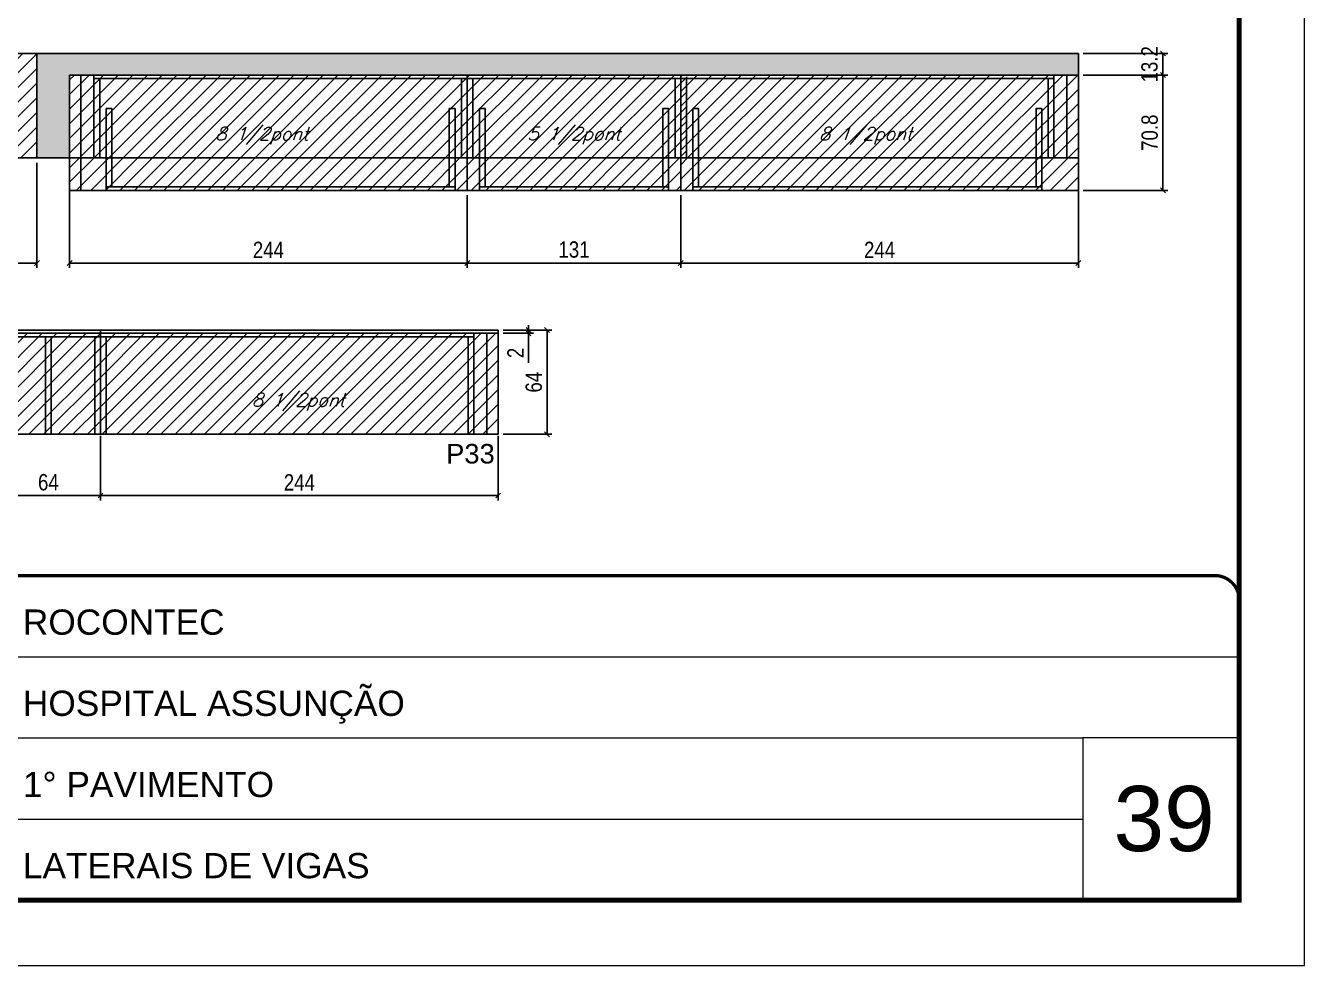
# Model space of a CAD drawing. Extents: x 137137 to 143418, y 10464 to 34486.
# Drawn here: x 141008 to 141792, y 23099 to 23675 of the extents above; entities that cross this region are included whole.
import ezdxf

# ---------------------------------------------------------------- set-up
doc = ezdxf.new("R2010")
doc.units = 0
doc.linetypes.add('CONTINUO', pattern=[0])
doc.linetypes.add('DASHED', pattern=[0.75, 0.5, -0.25])
for name, color, linetype in [('5', 5, 'Continuous'), ('COTA', 241, 'Continuous'), ('Painéis', 200, 'Continuous'), ('SARR_2.2x7', 40, 'Continuous'), ('SARR_3.5x7', 81, 'Continuous'), ('texto', 7, 'Continuous')]:
    doc.layers.add(name, color=color, linetype=linetype)
for name, color, linetype, lineweight in [('CARIMBO', 255, 'Continuous', 9), ('Folhas', 255, 'Continuous', 9), ('Hachura', 251, 'Continuous', 9), ('SARRAFO DE PRESSAO', 251, 'DASHED', 9)]:
    doc.layers.add(name, color=color, linetype=linetype, lineweight=lineweight)
doc.styles.add('ARIAL', font='arial.ttf')
doc.styles.add('COTA TECNICA', font='techl___.ttf', dxfattribs={"height": 10})
doc.styles.add('Romans', font='romans.shx')
doc.styles.get("Standard").update_dxf_attribs({"font": 'arial.ttf'})
doc.dimstyles.new('PAINEL', dxfattribs={"dimtxt": 10, "dimasz": 3, "dimexe": 3, "dimexo": 3, "dimgap": 3, "dimtad": 1, "dimdec": 1, "dimzin": 12, "dimdsep": 46, "dimtxsty": 'COTA TECNICA', "dimblk1": 'OBLIQUE', "dimblk2": 'OBLIQUE', "dimsah": 1, "dimcen": 0.9, "dimclrd": 4, "dimclre": 4, "dimclrt": 240, "dimadec": 1, "dimazin": 3, "dimtfac": 1, "dimtdec": 1, "dimtmove": 0, "dimatfit": 3, "dimfxl": 1, "dimtolj": 1, "dimtzin": 12, "dimarcsym": 0})
pattern_1 = [(45, (-1575.5, -8047.988), (-4.49012806, 4.49012806), [])]
pattern_2 = [(45, (-1598.5, -8040.026), (-4.49012806, 4.49012806), [])]
pattern_3 = [(45, (-1602.5, -8040.026), (-4.49012806, 4.49012806), [])]

# ---------------------------------------------------------------- blocks, each defined once
blk = doc.blocks.new('9999999999')
at = {"color": 30, "linetype": 'CONTINUO'}
for p, q in [((98564.56, 34379.64), (99583.98, 34379.64)), ((98564.56, 34329.83), (99487.98, 34329.83)), ((99583.98, 34329.83), (99487.98, 34329.83)), ((99487.98, 34329.83), (99487.98, 34230.21)), ((98564.56, 34280.02), (99487.98, 34280.02))]:
    blk.add_line(p, q, dxfattribs=at)
at = {"color": 30, "linetype": 'CONTINUO', "const_width": 2}
blk.add_lwpolyline([(99583.98, 34230.21), (99583.98, 34414.45, 0.414214), (99568.98, 34429.45), (98228.98, 34429.45, 0.414214), (98213.98, 34414.45), (98213.98, 34245.21, 0.414214), (98228.98, 34230.21), (99583.98, 34230.21)], format="xyb", dxfattribs=at)
at = {"layer": 'Folhas'}
blk.add_lwpolyline([(98138.98, 34190.21), (99623.98, 34190.21), (99623.98, 35240.21), (98138.98, 35240.21)], close=True, dxfattribs=at)
at = {"layer": 'Folhas', "color": 30, "const_width": 3}
blk.add_lwpolyline([(98213.98, 34230.21), (99583.98, 34230.21), (99583.98, 35200.21), (98213.98, 35200.21)], close=True, dxfattribs=at)
at = {"color": 7, "linetype": 'Continuous', "ltscale": 5, "style": 'ARIAL'}
for s, height, p in [('ROCONTEC', 15.483, (98837.68, 34393.13)), ('HOSPITAL ASSUNÇÃO', 15.4829, (98837.68, 34343.32)), ('1° PAVIMENTO', 15.4829, (98837.68, 34293.51)), ('LATERAIS DE VIGAS', 15.4829, (98837.68, 34243.7))]:
    blk.add_text(s, height=height, dxfattribs=at).set_placement(p)
blk = doc.blocks.new('_Oblique')
at = {"color": 0, "linetype": 'ByBlock', "lineweight": -2}
blk.add_line((-0.5, -0.5), (0.5, 0.5), dxfattribs=at)
blk = doc.blocks.new('*D1529')
at = {"layer": 'COTA', "color": 4, "linetype": 'ByBlock', "lineweight": -2, "transparency": 16777216}
for p, q in [((140931.61, 23591.18), (140931.61, 23526.63)), ((141014.61, 23591.18), (141014.61, 23526.63)), ((140931.61, 23529.63), (141014.61, 23529.63))]:
    blk.add_line(p, q, dxfattribs=at)
at = {"layer": 'Defpoints', "color": 0, "linetype": 'ByBlock', "transparency": 16777216}
for p in [(140931.61, 23594.18), (141014.61, 23594.18), (141014.61, 23529.63)]:
    blk.add_point(p, dxfattribs=at)
at = {"layer": 'COTA', "color": 4, "linetype": 'ByBlock', "lineweight": -2, "transparency": 16777216, "xscale": 3, "yscale": 3, "zscale": 3, "rotation": 180}
blk.add_blockref('_Oblique', (140931.61, 23529.63), dxfattribs=at)
at = {"layer": 'COTA', "color": 4, "linetype": 'ByBlock', "lineweight": -2, "transparency": 16777216, "xscale": 3, "yscale": 3, "zscale": 3}
blk.add_blockref('_Oblique', (141014.61, 23529.63), dxfattribs=at)
at = {"layer": 'COTA', "color": 240, "linetype": 'ByBlock', "transparency": 16777216, "insert": (140973.11, 23537.87), "char_height": 10, "attachment_point": 5, "style": 'COTA TECNICA'}
blk.add_mtext('\\A1;83', dxfattribs=at)
blk = doc.blocks.new('*D1530')
at = {"layer": 'COTA', "color": 4, "linetype": 'ByBlock', "lineweight": -2, "transparency": 16777216}
for p, q in [((141034.61, 23591.18), (141034.61, 23526.63)), ((141278.61, 23571.18), (141278.61, 23526.63)), ((141034.61, 23529.63), (141278.61, 23529.63))]:
    blk.add_line(p, q, dxfattribs=at)
at = {"layer": 'Defpoints', "color": 0, "linetype": 'ByBlock', "transparency": 16777216}
for p in [(141034.61, 23594.18), (141278.61, 23574.18), (141278.61, 23529.63)]:
    blk.add_point(p, dxfattribs=at)
at = {"layer": 'COTA', "color": 4, "linetype": 'ByBlock', "lineweight": -2, "transparency": 16777216, "xscale": 3, "yscale": 3, "zscale": 3, "rotation": 180}
blk.add_blockref('_Oblique', (141034.61, 23529.63), dxfattribs=at)
at = {"layer": 'COTA', "color": 4, "linetype": 'ByBlock', "lineweight": -2, "transparency": 16777216, "xscale": 3, "yscale": 3, "zscale": 3}
blk.add_blockref('_Oblique', (141278.61, 23529.63), dxfattribs=at)
at = {"layer": 'COTA', "color": 240, "linetype": 'ByBlock', "transparency": 16777216, "insert": (141156.61, 23537.71), "char_height": 10, "attachment_point": 5, "style": 'COTA TECNICA'}
blk.add_mtext('\\A1;244', dxfattribs=at)
blk = doc.blocks.new('*D1531')
at = {"layer": 'COTA', "color": 4, "linetype": 'ByBlock', "lineweight": -2, "transparency": 16777216}
for p, q in [((141278.61, 23571.18), (141278.61, 23526.63)), ((141409.61, 23571.18), (141409.61, 23526.63)), ((141278.61, 23529.63), (141409.61, 23529.63))]:
    blk.add_line(p, q, dxfattribs=at)
at = {"layer": 'Defpoints', "color": 0, "linetype": 'ByBlock', "transparency": 16777216}
for p in [(141278.61, 23574.18), (141409.61, 23574.18), (141409.61, 23529.63)]:
    blk.add_point(p, dxfattribs=at)
at = {"layer": 'COTA', "color": 4, "linetype": 'ByBlock', "lineweight": -2, "transparency": 16777216, "xscale": 3, "yscale": 3, "zscale": 3, "rotation": 180}
blk.add_blockref('_Oblique', (141278.61, 23529.63), dxfattribs=at)
at = {"layer": 'COTA', "color": 4, "linetype": 'ByBlock', "lineweight": -2, "transparency": 16777216, "xscale": 3, "yscale": 3, "zscale": 3}
blk.add_blockref('_Oblique', (141409.61, 23529.63), dxfattribs=at)
at = {"layer": 'COTA', "color": 240, "linetype": 'ByBlock', "transparency": 16777216, "insert": (141344.11, 23537.85), "char_height": 10, "attachment_point": 5, "style": 'COTA TECNICA'}
blk.add_mtext('\\A1;131', dxfattribs=at)
blk = doc.blocks.new('*D1532')
at = {"layer": 'COTA', "color": 4, "linetype": 'ByBlock', "lineweight": -2, "transparency": 16777216}
for p, q in [((141653.61, 23591.18), (141653.61, 23526.63)), ((141409.61, 23571.18), (141409.61, 23526.63)), ((141409.61, 23529.63), (141653.61, 23529.63))]:
    blk.add_line(p, q, dxfattribs=at)
at = {"layer": 'Defpoints', "color": 0, "linetype": 'ByBlock', "transparency": 16777216}
for p in [(141653.61, 23594.18), (141409.61, 23574.18), (141653.61, 23529.63)]:
    blk.add_point(p, dxfattribs=at)
at = {"layer": 'COTA', "color": 4, "linetype": 'ByBlock', "lineweight": -2, "transparency": 16777216, "xscale": 3, "yscale": 3, "zscale": 3, "rotation": 180}
blk.add_blockref('_Oblique', (141409.61, 23529.63), dxfattribs=at)
at = {"layer": 'COTA', "color": 4, "linetype": 'ByBlock', "lineweight": -2, "transparency": 16777216, "xscale": 3, "yscale": 3, "zscale": 3}
blk.add_blockref('_Oblique', (141653.61, 23529.63), dxfattribs=at)
at = {"layer": 'COTA', "color": 240, "linetype": 'ByBlock', "transparency": 16777216, "insert": (141531.61, 23537.71), "char_height": 10, "attachment_point": 5, "style": 'COTA TECNICA'}
blk.add_mtext('\\A1;244', dxfattribs=at)
blk = doc.blocks.new('*D1535')
at = {"layer": 'COTA', "color": 4, "linetype": 'ByBlock', "lineweight": -2, "transparency": 16777216}
for p, q in [((141053.61, 23423.51), (141053.61, 23383.96)), ((141297.61, 23423.51), (141297.61, 23383.96)), ((141297.61, 23386.96), (141053.61, 23386.96))]:
    blk.add_line(p, q, dxfattribs=at)
at = {"layer": 'Defpoints', "color": 0, "linetype": 'ByBlock', "transparency": 16777216}
for p in [(141053.61, 23426.51), (141297.61, 23426.51), (141053.61, 23386.96)]:
    blk.add_point(p, dxfattribs=at)
at = {"layer": 'COTA', "color": 4, "linetype": 'ByBlock', "lineweight": -2, "transparency": 16777216, "xscale": 3, "yscale": 3, "zscale": 3, "rotation": 180}
blk.add_blockref('_Oblique', (141053.61, 23386.96), dxfattribs=at)
at = {"layer": 'COTA', "color": 4, "linetype": 'ByBlock', "lineweight": -2, "transparency": 16777216, "xscale": 3, "yscale": 3, "zscale": 3}
blk.add_blockref('_Oblique', (141297.61, 23386.96), dxfattribs=at)
at = {"layer": 'COTA', "color": 240, "linetype": 'ByBlock', "transparency": 16777216, "insert": (141175.61, 23395.03), "char_height": 10, "attachment_point": 5, "style": 'COTA TECNICA'}
blk.add_mtext('\\A1;244', dxfattribs=at)
blk = doc.blocks.new('*D1536')
at = {"layer": 'COTA', "color": 4, "linetype": 'ByBlock', "lineweight": -2, "transparency": 16777216}
for p, q in [((140989.61, 23423.51), (140989.61, 23383.96)), ((141053.61, 23423.51), (141053.61, 23383.96)), ((141053.61, 23386.96), (140989.61, 23386.96))]:
    blk.add_line(p, q, dxfattribs=at)
at = {"layer": 'Defpoints', "color": 0, "linetype": 'ByBlock', "transparency": 16777216}
for p in [(140989.61, 23426.51), (141053.61, 23426.51), (140989.61, 23386.96)]:
    blk.add_point(p, dxfattribs=at)
at = {"layer": 'COTA', "color": 4, "linetype": 'ByBlock', "lineweight": -2, "transparency": 16777216, "xscale": 3, "yscale": 3, "zscale": 3, "rotation": 180}
blk.add_blockref('_Oblique', (140989.61, 23386.96), dxfattribs=at)
at = {"layer": 'COTA', "color": 4, "linetype": 'ByBlock', "lineweight": -2, "transparency": 16777216, "xscale": 3, "yscale": 3, "zscale": 3}
blk.add_blockref('_Oblique', (141053.61, 23386.96), dxfattribs=at)
at = {"layer": 'COTA', "color": 240, "linetype": 'ByBlock', "transparency": 16777216, "insert": (141021.61, 23395.06), "char_height": 10, "attachment_point": 5, "style": 'COTA TECNICA'}
blk.add_mtext('\\A1;64', dxfattribs=at)
blk = doc.blocks.new('*D1539')
at = {"layer": 'COTA', "color": 4, "linetype": 'ByBlock', "lineweight": -2, "transparency": 16777216}
for p, q in [((141300.61, 23488.51), (141330.58, 23488.51)), ((141327.58, 23424.51), (141327.58, 23488.51)), ((141300.61, 23424.51), (141330.58, 23424.51))]:
    blk.add_line(p, q, dxfattribs=at)
at = {"layer": 'Defpoints', "color": 0, "linetype": 'ByBlock', "transparency": 16777216}
for p in [(141297.61, 23488.51), (141327.58, 23488.51), (141297.61, 23424.51)]:
    blk.add_point(p, dxfattribs=at)
at = {"layer": 'COTA', "color": 4, "linetype": 'ByBlock', "lineweight": -2, "transparency": 16777216, "xscale": 3, "yscale": 3, "zscale": 3}
for p, rotation in [((141327.58, 23488.51), 90), ((141327.58, 23424.51), 270)]:
    blk.add_blockref('_Oblique', p, dxfattribs=dict(at, rotation=rotation))
at = {"layer": 'COTA', "color": 240, "linetype": 'ByBlock', "transparency": 16777216, "insert": (141319.48, 23456.51), "char_height": 10, "attachment_point": 5, "rotation": 90, "style": 'COTA TECNICA'}
blk.add_mtext('\\A1;64', dxfattribs=at)
blk = doc.blocks.new('*D1540')
at = {"layer": 'COTA', "color": 4, "lineweight": -2, "transparency": 16777216}
for p, q in [((141656.61, 23644.98), (141708.5, 23644.98)), ((141705.5, 23574.18), (141705.5, 23644.98)), ((141656.61, 23574.18), (141708.5, 23574.18))]:
    blk.add_line(p, q, dxfattribs=at)
at = {"layer": 'Defpoints', "color": 0, "transparency": 16777216}
for p in [(141653.61, 23644.98), (141705.5, 23644.98), (141653.61, 23574.18)]:
    blk.add_point(p, dxfattribs=at)
at = {"layer": 'COTA', "color": 4, "lineweight": -2, "transparency": 16777216, "xscale": 3, "yscale": 3, "zscale": 3}
for p, rotation in [((141705.5, 23644.98), 90), ((141705.5, 23574.18), 270)]:
    blk.add_blockref('_Oblique', p, dxfattribs=dict(at, rotation=rotation))
at = {"layer": 'COTA', "color": 240, "transparency": 16777216, "insert": (141697.37, 23609.58), "char_height": 10, "attachment_point": 5, "rotation": 90, "style": 'COTA TECNICA'}
blk.add_mtext('\\A1;70.8', dxfattribs=at)
blk = doc.blocks.new('*D1602')
at = {"layer": 'COTA', "color": 4, "lineweight": -2, "ltscale": 25, "transparency": 16777216}
for p, q in [((141656.61, 23658.18), (141708.5, 23658.18)), ((141705.5, 23644.98), (141705.5, 23658.18)), ((141656.61, 23644.98), (141708.5, 23644.98))]:
    blk.add_line(p, q, dxfattribs=at)
at = {"layer": 'Defpoints', "color": 0, "ltscale": 25, "transparency": 16777216}
for p in [(141653.61, 23658.18), (141705.5, 23658.18), (141653.61, 23644.98)]:
    blk.add_point(p, dxfattribs=at)
at = {"layer": 'COTA', "color": 4, "lineweight": -2, "ltscale": 25, "transparency": 16777216, "xscale": 3, "yscale": 3, "zscale": 3}
for p, rotation in [((141705.5, 23658.18), 90), ((141705.5, 23644.98), 270)]:
    blk.add_blockref('_Oblique', p, dxfattribs=dict(at, rotation=rotation))
at = {"layer": 'COTA', "color": 240, "ltscale": 25, "transparency": 16777216, "insert": (141697.28, 23651.58), "char_height": 10, "attachment_point": 5, "rotation": 90, "style": 'COTA TECNICA'}
blk.add_mtext('\\A1;13.2', dxfattribs=at)
blk = doc.blocks.new('*D1603')
at = {"layer": 'COTA', "color": 4, "lineweight": -2, "ltscale": 25, "transparency": 16777216}
for p, q in [((141300.61, 23488.51), (141319.21, 23488.51)), ((141300.61, 23486.51), (141319.21, 23486.51)), ((141316.21, 23488.51), (141316.21, 23491.51)), ((141316.21, 23488.51), (141316.21, 23486.51)), ((141316.21, 23486.51), (141316.21, 23468.4))]:
    blk.add_line(p, q, dxfattribs=at)
at = {"layer": 'Defpoints', "color": 0, "ltscale": 25, "transparency": 16777216}
for p in [(141297.61, 23488.51), (141297.61, 23486.51), (141316.21, 23486.51)]:
    blk.add_point(p, dxfattribs=at)
at = {"layer": 'COTA', "color": 4, "lineweight": -2, "ltscale": 25, "transparency": 16777216, "xscale": 3, "yscale": 3, "zscale": 3}
for p, rotation in [((141316.21, 23488.51), 270), ((141316.21, 23486.51), 90)]:
    blk.add_blockref('_Oblique', p, dxfattribs=dict(at, rotation=rotation))
at = {"layer": 'COTA', "color": 240, "ltscale": 25, "transparency": 16777216, "insert": (141308.21, 23474.45), "char_height": 10, "attachment_point": 5, "rotation": 90, "style": 'COTA TECNICA'}
blk.add_mtext('\\A1;2', dxfattribs=at)

msp = doc.modelspace()

# ---------------------------------------------------------------- hatches: boundary and pattern name
at = {"layer": 'COTA', "linetype": 'ByBlock'}
h = msp.add_hatch(dxfattribs=at)
h.set_pattern_fill('AR-CONC', color=256, scale=0.03)
h.set_pattern_definition([(50, (-1598.5, -8040.0258), (5.46554007, -0.47817257), [0.5715, -6.2865]), (355, (-1598.5, -8040.026), (-1.05730264, 5.73170536), [0.4572, -5.02921753]), (100.4514447, (-1598.0445, -8040.0656), (4.40823741, 5.25353256), [0.48570026, -5.34270734]), (46.1842, (-1598.5, -8038.502), (8.13237123, -1.26126984), [0.85725, -9.42975]), (96.6355576, (-1597.822, -8038.607), (7.12212402, 7.42278374), [0.7285507, -8.01406824]), (351.184151, (-1598.5, -8038.502), (7.122124, 7.42278374), [0.685799, -7.54379196]), (21, (-1597.738, -8038.8828), (4.54843174, -3.06795595), [0.5715, -6.2865]), (326, (-1597.738, -8038.883), (1.85406085, 5.52563898), [0.4572, -5.0292]), (71.451445, (-1597.359, -8039.1384), (6.40249258, 2.45768307), [0.48570026, -5.34269813]), (37.5, (-1598.5, -8040.0258), (0.092658098, 2.536651166), [0, -4.96824, 0, -5.1054, 0, -5.04825]), (7.5, (-1598.5, -8040.0258), (2.004589875, 3.005417245), [0, -2.91084, 0, -4.85394, 0, -1.92405]), (327.5, (-1600.1993, -8040.0258), (4.067717855, -0.17186232), [0, -1.905, 0, -5.9436, 0, -7.8867]), (317.5, (-1600.9613, -8040.0258), (4.44387544, 0.76279473), [0, -2.4765, 0, -3.94716, 0, -5.6007])])
h.paths.add_polyline_path([(141034.61, 23644.98), (141653.61, 23644.98), (141653.61, 23658.18), (141014.61, 23658.18), (141014.61, 23594.18), (141034.61, 23594.18)])
at = {"layer": 'Hachura', "linetype": 'ByBlock'}
h = msp.add_hatch(dxfattribs=at)
h.set_pattern_fill('ANSI31', color=256, scale=2)
h.set_pattern_definition(pattern_2)
h.paths.add_polyline_path([(141014.61, 23658.18), (140958.61, 23658.18), (140958.61, 23614.18), (140931.61, 23614.18), (140931.61, 23594.18), (141014.61, 23594.18)])
h = msp.add_hatch(dxfattribs=at)
h.set_pattern_fill('ANSI31', color=256, scale=2)
h.set_pattern_definition(pattern_2)
h.paths.add_polyline_path([(141278.61, 23644.98), (141034.61, 23644.98), (141034.61, 23594.18), (141278.61, 23594.18)])
h = msp.add_hatch(dxfattribs=at)
h.set_pattern_fill('ANSI31', color=256, scale=2)
h.set_pattern_definition(pattern_2)
h.paths.add_polyline_path([(141413.61, 23644.98), (141278.61, 23644.98), (141278.61, 23594.18), (141413.61, 23594.18)])
h = msp.add_hatch(dxfattribs=at)
h.set_pattern_fill('ANSI31', color=256, scale=2)
h.set_pattern_definition(pattern_3)
h.paths.add_polyline_path([(141653.61, 23594.18), (141653.61, 23644.98), (141409.61, 23644.98), (141409.61, 23594.18)])
h = msp.add_hatch(dxfattribs=at)
h.set_pattern_fill('ANSI31', color=256, scale=2)
h.set_pattern_definition(pattern_2)
h.paths.add_polyline_path([(141278.61, 23574.18), (141278.61, 23594.18), (141034.61, 23594.18), (141034.61, 23574.18)])
h = msp.add_hatch(dxfattribs=at)
h.set_pattern_fill('ANSI31', color=256, scale=2)
h.set_pattern_definition(pattern_2)
h.paths.add_polyline_path([(141409.61, 23574.18), (141409.61, 23594.18), (141278.61, 23594.18), (141278.61, 23574.18)])
h = msp.add_hatch(dxfattribs=at)
h.set_pattern_fill('ANSI31', color=256, scale=2)
h.set_pattern_definition(pattern_3)
h.paths.add_polyline_path([(141653.61, 23574.18), (141653.61, 23594.18), (141409.61, 23594.18), (141409.61, 23574.18)])
h = msp.add_hatch(dxfattribs=at)
h.set_pattern_fill('ANSI31', color=256, scale=2)
h.set_pattern_definition(pattern_1)
h.paths.add_polyline_path([(141053.61, 23486.51), (140989.61, 23486.51), (140989.61, 23424.51), (141053.61, 23424.51)])
h = msp.add_hatch(dxfattribs=at)
h.set_pattern_fill('ANSI31', color=256, scale=2)
h.set_pattern_definition(pattern_1)
h.paths.add_polyline_path([(141297.61, 23424.51), (141297.61, 23486.51), (141053.61, 23486.51), (141053.61, 23424.51)])
h.paths.add_polyline_path([(141138.61, 23436.34), (141206.23, 23436.34), (141211.73, 23452.32), (141144.11, 23452.32)], flags=24)

# ---------------------------------------------------------------- linework, layer by layer
at = {"layer": 'COTA', "linetype": 'ByBlock'}
for p, q in [((141653.61, 23658.18), (141014.61, 23658.18)), ((141653.61, 23644.98), (141653.61, 23658.18)), ((141034.61, 23594.18), (141014.61, 23594.18))]:
    msp.add_line(p, q, dxfattribs=at)
at = {"layer": 'Painéis', "linetype": 'ByBlock'}
for p, q in [((141014.61, 23658.18), (140958.61, 23658.18)), ((141014.61, 23658.18), (141014.61, 23594.18)), ((141653.61, 23644.98), (141034.61, 23644.98)), ((141034.61, 23644.98), (141034.61, 23574.18)), ((141278.61, 23644.98), (141278.61, 23574.18)), ((141409.61, 23574.18), (141409.61, 23644.98)), ((141653.61, 23594.18), (141653.61, 23644.98)), ((141653.61, 23574.18), (141653.61, 23644.98)), ((141014.61, 23594.18), (140784.61, 23594.18)), ((141653.61, 23594.18), (141034.61, 23594.18)), ((141653.61, 23574.18), (141034.61, 23574.18)), ((141297.61, 23488.51), (140745.61, 23488.51)), ((141297.61, 23486.51), (140745.61, 23486.51)), ((141053.61, 23424.51), (141053.61, 23488.51)), ((141297.61, 23424.51), (141297.61, 23488.51)), ((141297.61, 23424.51), (140745.61, 23424.51))]:
    msp.add_line(p, q, dxfattribs=at)
at = {"layer": 'SARR_2.2x7', "linetype": 'Continuous'}
for p, q in [((141041.59, 23644.98), (141041.59, 23594.18)), ((141049.59, 23642.78), (141049.59, 23644.98)), ((141156.61, 23642.78), (141049.59, 23642.78)), ((141278.61, 23642.78), (141156.61, 23642.78)), ((141409.61, 23642.78), (141278.61, 23642.78)), ((141638.61, 23642.78), (141409.61, 23642.78)), ((141646.61, 23644.98), (141646.61, 23594.18)), ((141041.59, 23594.18), (141041.59, 23574.18)), ((141271.11, 23576.38), (141057.09, 23576.38)), ((141402.11, 23576.38), (141286.11, 23576.38)), ((141631.11, 23576.38), (141417.11, 23576.38)), ((141290.61, 23486.51), (141290.61, 23424.51)), ((140989.61, 23484.31), (141053.61, 23484.31)), ((141053.61, 23484.31), (141282.61, 23484.31))]:
    msp.add_line(p, q, dxfattribs=at)
at = {"layer": 'SARR_3.5x7'}
for p, q in [((141049.59, 23642.78), (141049.59, 23594.18)), ((141053.09, 23642.78), (141053.09, 23594.18)), ((141275.11, 23642.78), (141275.11, 23594.18)), ((141282.11, 23642.78), (141282.11, 23594.18)), ((141406.11, 23642.78), (141406.11, 23594.18)), ((141413.11, 23642.78), (141413.11, 23594.18)), ((141635.11, 23642.78), (141635.11, 23594.18)), ((141638.61, 23644.98), (141638.61, 23594.18)), ((141282.61, 23486.51), (141282.61, 23424.51)), ((141019.86, 23484.31), (141019.86, 23424.51)), ((141023.36, 23484.31), (141023.36, 23424.51)), ((141050.11, 23484.31), (141050.11, 23424.51)), ((141057.11, 23484.31), (141057.11, 23424.51)), ((141279.11, 23484.31), (141279.11, 23424.51))]:
    msp.add_line(p, q, dxfattribs=at)
for points in [[(141057.09, 23574.18), (141057.09, 23624.38), (141060.59, 23624.38), (141060.59, 23576.38)], [(141271.11, 23574.18), (141271.11, 23624.38), (141267.61, 23624.38), (141267.61, 23576.38)], [(141286.11, 23574.18), (141286.11, 23624.38), (141289.61, 23624.38), (141289.61, 23576.38)], [(141402.11, 23574.18), (141402.11, 23624.38), (141398.61, 23624.38), (141398.61, 23576.38)], [(141417.11, 23574.18), (141417.11, 23624.38), (141420.61, 23624.38), (141420.61, 23576.38)], [(141631.11, 23574.18), (141631.11, 23624.38), (141627.61, 23624.38), (141627.61, 23576.38)]]:
    msp.add_lwpolyline(points, dxfattribs=at)

# ---------------------------------------------------------------- block references
at = {"layer": 'SARRAFO DE PRESSAO', "color": 6, "linetype": 'ByBlock'}
msp.add_blockref('9999999999', (42168.31, -11091.6), dxfattribs=at)

# ---------------------------------------------------------------- texts
at = {"layer": '5', "linetype": 'Continuous'}
msp.add_text('P33', height=12, rotation=359.99996, dxfattribs=at).set_placement((141265.67, 23406.6))
at = {"layer": 'CARIMBO', "style": 'ARIAL'}
msp.add_text('39', height=40, dxfattribs=at).set_placement((141675.15, 23168.74))
at = {"layer": 'texto', "color": 2, "char_height": 8, "attachment_point": 5, "style": 'Romans'}
for s, insert in [('{\\Q19;\\C256;8 1/2pont}', (141152.57, 23607.63)), ('{\\Q19;\\C256;5 1/2pont}', (141344.11, 23607.63)), ('{\\Q19;\\C256;8 1/2pont}', (141523.06, 23607.63)), ('{\\Q19;\\C256;8 1/2pont}', (141174.98, 23444.33))]:
    msp.add_mtext(s, dxfattribs=dict(at, insert=insert))

# ---------------------------------------------------------------- dimensions: what is measured, and where the dimension line sits
at = {"layer": 'COTA', "ltscale": 25}
dim = msp.add_linear_dim(base=(141705.5, 23658.18), p1=(141653.61, 23644.98), p2=(141653.61, 23658.18), angle=90, dimstyle='PAINEL', dxfattribs=at)
dim.commit()
dim.dimension.update_dxf_attribs({"geometry": '*D1602', "text_midpoint": (141705.5, 23651.58), "dimtype": 160})
at = {"layer": 'COTA'}
dim = msp.add_linear_dim(base=(141705.5, 23644.98), p1=(141653.61, 23574.18), p2=(141653.61, 23644.98), angle=90, dimstyle='PAINEL', dxfattribs=at)
dim.commit()
dim.dimension.update_dxf_attribs({"geometry": '*D1540', "text_midpoint": (141697.37, 23609.58)})
at = {"layer": 'COTA', "linetype": 'ByBlock'}
for base, p1, p2, picture, middle in [((141014.61, 23529.63), (140931.61, 23594.18), (141014.61, 23594.18), '*D1529', (140973.11, 23537.87)), ((141278.61, 23529.63), (141034.61, 23594.18), (141278.61, 23574.18), '*D1530', (141156.61, 23537.71)), ((141653.61, 23529.63), (141409.61, 23574.18), (141653.61, 23594.18), '*D1532', (141531.61, 23537.71)), ((141409.61, 23529.63), (141278.61, 23574.18), (141409.61, 23574.18), '*D1531', (141344.11, 23537.85)), ((140989.61, 23386.96), (141053.61, 23426.51), (140989.61, 23426.51), '*D1536', (141021.61, 23395.06))]:
    dim = msp.add_linear_dim(base=base, p1=p1, p2=p2, dimstyle='PAINEL', override={"dimtmove": 1}, dxfattribs=at)
    dim.commit()
    dim.dimension.update_dxf_attribs({"geometry": picture, "text_midpoint": middle})
at = {"layer": 'COTA', "ltscale": 25}
dim = msp.add_linear_dim(base=(141316.21, 23486.51), p1=(141297.61, 23488.51), p2=(141297.61, 23486.51), angle=90, dimstyle='PAINEL', dxfattribs=at)
dim.commit()
dim.dimension.update_dxf_attribs({"geometry": '*D1603', "text_midpoint": (141308.21, 23474.45)})
at = {"layer": 'COTA', "linetype": 'ByBlock'}
dim = msp.add_linear_dim(base=(141327.58, 23488.51), p1=(141297.61, 23424.51), p2=(141297.61, 23488.51), angle=90, dimstyle='PAINEL', dxfattribs=at)
dim.commit()
dim.dimension.update_dxf_attribs({"geometry": '*D1539', "text_midpoint": (141319.48, 23456.51)})
dim = msp.add_linear_dim(base=(141053.61, 23386.96), p1=(141297.61, 23426.51), p2=(141053.61, 23426.51), dimstyle='PAINEL', dxfattribs=at)
dim.commit()
dim.dimension.update_dxf_attribs({"geometry": '*D1535', "text_midpoint": (141175.61, 23395.03)})

doc.saveas('drawing.dxf')
